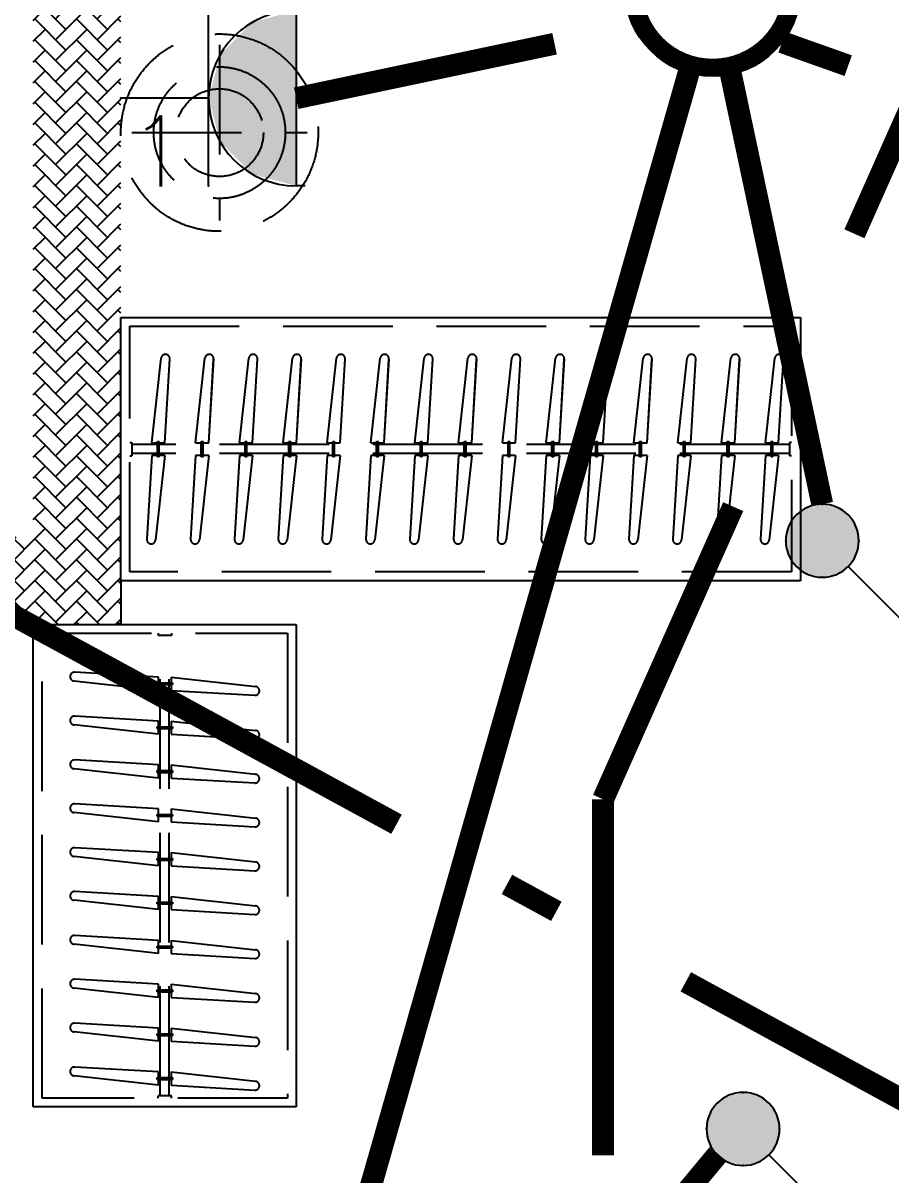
# Model space of a CAD drawing. Extents: x 2803505 to 5851001, y -1372902 to 24339.
# Drawn here: x 3426339 to 3428319, y -733078 to -730452 of the extents above; entities that cross this region are included whole.
import ezdxf
from ezdxf.enums import TextEntityAlignment as Align

# ---------------------------------------------------------------- set-up
doc = ezdxf.new("R2010")
doc.units = 0
doc.header["$LTSCALE"] = 1000
doc.header["$MEASUREMENT"] = 0
doc.linetypes.add('A户型$0$DASH', pattern=[0.35, 0.25, -0.1])
doc.linetypes.add('DASH', pattern=[0.35, 0.25, -0.1])
doc.layers.get('0').update_dxf_attribs({"linetype": 'CONTINUOUS'})
for name, color, linetype in [('!!电气', 1, 'CONTINUOUS'), ('5fur', 175, 'CONTINUOUS'), ('EQUIP-插座', 3, 'CONTINUOUS'), ('EQUIP-照明', 3, 'CONTINUOUS'), ('IP-bath&kitchen-JOHNSON', 4, 'CONTINUOUS'), ('LVTRY', 252, 'CONTINUOUS'), ('P-bath&kitchen-JOHNSON', 4, 'CONTINUOUS'), ('TEL_TEXT', 7, 'CONTINUOUS'), ('WIRE-照明', 2, 'CONTINUOUS'), ('保温', 6, 'CONTINUOUS')]:
    doc.layers.add(name, color=color, linetype=linetype)
doc.styles.add('_TEL_DIM', font='SIMPLEX', dxfattribs={"width": 0.8, "height": 3.5, "bigfont": 'HZTXT'})
doc.styles.get("Standard").update_dxf_attribs({"font": 'gbenor.shx', "bigfont": 'gbcbig.shx'})
pattern_1 = [(45, (-420616.58, -363823.725), (0, 47.4157523), [100.584, -33.528]), (135, (-420592.87, -363800.017), (3e-15, 47.4157523), [100.584, -33.528])]

# ---------------------------------------------------------------- blocks, each defined once
blk = doc.blocks.new('rrrrrrrrrrrra')
at = {"color": 8}
for p, q in [((252.6, 483.7), (-87.4, 483.7)), ((-112.4, 458.7), (-112.4, 324.3)), ((277.6, 324.3), (277.6, 458.7)), ((-112.4, 324.3), (-63.7, -103.4)), ((277.6, 324.3), (227.5, -115.6)), ((-59.1, 271.1), (224.3, 271.1)), ((-20.6, 232.4), (-34.2, 153.6)), ((185.8, 232.4), (-20.6, 232.4)), ((185.8, 232.4), (199.4, 153.6)), ((191.3, 200.5), (-26.1, 200.5))]:
    blk.add_line(p, q, dxfattribs=at)
for centre, radius, start, end in [((-87.4, 458.7), 25, 90, 180), ((252.6, 458.7), 25, 0, 90), ((-59.1, 324.3), 53.3, 180, 270), ((224.3, 324.3), 53.3, 270, 0), ((-322.6, 209.8), 293.8, 333.5369, 351.4828), ((487.8, 209.8), 293.8, 188.5172, 206.4631), ((149, -3.2), 224.1, 158.5202, 180), ((16.2, -3.2), 224.1, 0, 21.4798), ((83.8, -63.6), 152.8, 195.0773, 340.1181)]:
    blk.add_arc(centre, radius, start, end, dxfattribs=at)
blk = doc.blocks.new('A$C1E0F638F')
for points in [[(499.7, 435.1), (499.7, 85.1), (0, 85.1), (0, 435.1)], [(269.9, 30), (229.9, 30), (229.9, 195), (269.9, 195)], [(119.9, 0), (179.9, 0), (179.9, 60), (119.9, 60)], [(146.9, 55), (152.9, 55), (152.9, 5), (146.9, 5)], [(379.9, 0), (319.9, 0), (319.9, 60), (379.9, 60)], [(352.9, 55), (346.9, 55), (346.9, 5), (352.9, 5)], [(229.9, 30), (269.9, 30), (269.9, 10), (229.9, 10)]]:
    blk.add_lwpolyline(points, close=True)
blk.add_lwpolyline([(269.9, 60), (279.9, 60), (279.9, 0), (219.9, 0), (219.9, 60), (229.9, 60)])
blk.add_circle((249.9, 236.3), 26)
blk = doc.blocks.new('$lvtry$00000171')
for p, q in [((-74.2, 10.6), (-10.6, 74.2)), ((-69.8, -27.4), (27.4, 69.8)), ((-53, -53), (53, 53)), ((-27.4, -69.8), (69.8, 27.4)), ((10.6, -74.2), (74.2, -10.6))]:
    blk.add_line(p, q)
blk.add_circle((0, 0), 75)
blk.add_point((0, 0))
blk = doc.blocks.new('A$C5DCB2F21')
at = {"layer": 'IP-bath&kitchen-JOHNSON', "color": 8}
for p, q in [((73.6, 0), (-73.6, 0)), ((-10.5, -173.5), (-10.5, -49.3)), ((10.6, -173.5), (10.6, -49.3)), ((-68.3, -213.2), (-157.7, -275)), ((68.2, -213.2), (157.6, -275)), ((-0.1, -261.4), (-0.1, -424.7))]:
    blk.add_line(p, q, dxfattribs=at)
blk.add_lwpolyline([(73.6, 0), (73.6, -15.8), (-73.6, -15.8), (-73.6, 0)], dxfattribs=at)
for points in [[(-26.3, -30.7, -0.364142), (-37.8, -15.8, -0.020495)], [(26.3, -30.7, 0.364142), (37.8, -15.8, 0.020495)], [(-10.5, -49.4, 0.214893), (-26.3, -30.7, 7.649644)], [(10.6, -49.3, -0.21439), (26.3, -30.7, -7.649644)]]:
    blk.add_lwpolyline(points, format="xyb", dxfattribs=at)
blk.add_arc((0, -173.5), 10.5, 180, 0, dxfattribs=at)
for centre, major_axis, ratio, start_param, end_param in [((0, -181.3), (53.6, 0), 0.987577, 1.76809, 7.656688), ((0, -178.8), (-51, 0), 0.990052, -1.36297, 4.504563), ((0, -177.8), (-26.8, 0), 0.994812, -1.167677, 4.309269), ((-12.4, -164.7), (0, 1.43), 0.85, -1.570796, 4.712389), ((12.5, -164.7), (0, 1.43), 0.85, 4.712389, 10.995574), ((-12.4, -189.2), (0, 1.43), 0.85, 4.712389, 10.995574), ((12.5, -189.2), (0, 1.43), 0.85, 4.712389, 10.995574)]:
    blk.add_ellipse(centre, major_axis=major_axis, ratio=ratio, start_param=start_param, end_param=end_param, dxfattribs=at)
blk = doc.blocks.new('GDGDRGDGRD')
blk.add_hatch(color=252).paths.add_polyline_path([(491782.3, 524769), (491781.2, 524771.8), (491772.9, 524768.4), (491774, 524765.6)])
at = {"color": 252}
for p, q in [((491771.2, 524768.2), (491783, 524773.1)), ((491771.9, 524767.9), (491772.4, 524768.2)), ((491772, 524751.9), (491774.2, 524751.4)), ((491774.2, 524751.4), (491772.1, 524751.5)), ((491782.8, 524759.9), (491772.3, 524759.9)), ((491772.4, 524768.2), (491773.7, 524764.9)), ((491782.8, 524761.2), (491772.4, 524761.2)), ((491772.6, 524759.9), (491772.6, 524740.3)), ((491773.7, 524764.9), (491783, 524768.8)), ((491777.6, 524770.8), (491777.6, 524731.7)), ((491783.2, 524752), (491781, 524751.5)), ((491781, 524751.5), (491783.1, 524751.5)), ((491781.6, 524772), (491783.3, 524772.7)), ((491781.6, 524772), (491783, 524768.8)), ((491782.6, 524759.9), (491782.6, 524738.5))]:
    blk.add_line(p, q, dxfattribs=at)
for centre, radius, start, end in [((491783.7, 524755), 13.5, 155.1524, 208.9779), ((491771.6, 524767.3), 1, 111.5266, 175.7652), ((491791.1, 524766.6), 20.5, 177.9915, 196.9003), ((491772.1, 524767.5), 0.5, 112.733, 178.0542), ((491791.1, 524766.7), 19.5, 177.4658, 196.2484), ((491786.2, 524755.4), 14.6, 161.8973, 193.7147), ((491772.3, 524748.7), 0.5, 208.9779, 24.2283), ((491781.4, 524752.8), 9.42, 188.0154, 204.2283), ((491782.7, 524748.6), 0.5, 155.4186, 330.1502), ((491771.6, 524753.7), 11.7, 335.4186, 349.5177), ((491806.6, 524764.1), 24, 160.7609, 187.0487), ((491771.3, 524755.4), 12.4, 343.9451, 21.3478), ((491783.4, 524772), 1.17, 340.0401, 112.533), ((491771.5, 524755), 13.4, 330.1502, 25.0815), ((491783.5, 524772.2), 0.5, 340.7609, 112.533), ((491803.9, 524764.6), 20.6, 160.0401, 190.8473)]:
    blk.add_arc(centre, radius, start, end, dxfattribs=at)
blk.add_open_spline([(491772.6, 524740.3), (491773.5, 524739.5), (491775.3, 524737.9), (491778.5, 524741.7), (491781, 524739.7), (491782.6, 524738.5)], degree=3, knots=[0, 0, 0, 0, 3.066329, 6.218313, 11.124135, 11.124135, 11.124135, 11.124135])
at = {"layer": 'IP-bath&kitchen-JOHNSON', "color": 252}
for p, q in [((490532.6, 524228.1), (491882.6, 524228.1)), ((490532.6, 524193.1), (491182.6, 524193.1)), ((490532.6, 524183.1), (491182.6, 524183.1)), ((491182.6, 524183.1), (491182.6, 524193.1)), ((491882.6, 524183.1), (491782.6, 524183.1)), ((491782.6, 524173.1), (491782.6, 524183.1)), ((491882.6, 524173.1), (491782.6, 524173.1)), ((490532.6, 524148.1), (491882.6, 524148.1))]:
    blk.add_line(p, q, dxfattribs=at)
for points in [[(490532.6, 525048.5), (490532.6, 524148.1), (490282.6, 524148.1)], [(490482.6, 525048.5), (490482.6, 524248.1), (490282.6, 524248.1)]]:
    blk.add_lwpolyline(points, dxfattribs=at)
at = {"layer": 'LVTRY', "color": 252}
blk.add_lwpolyline([(490882.6, 522448.5), (490282.6, 522448.5), (490282.6, 523348.5), (490882.6, 523348.5)], close=True, dxfattribs=at)
at = {"layer": 'P-bath&kitchen-JOHNSON', "color": 252}
for p, q in [((491735.2, 524722.6), (491735.2, 524697.2)), ((491766.9, 524722.6), (491735.2, 524722.6)), ((491772.5, 524735.5), (491778.8, 524735.5)), ((491772.5, 524705.5), (491772.5, 524735.5)), ((491775.4, 524735.5), (491777.7, 524733.2)), ((491775.4, 524716.5), (491775.4, 524735.5)), ((491775.4, 524724.6), (491775.4, 524705.5)), ((491777.7, 524718), (491777.7, 524733.2)), ((491778.8, 524735.5), (491780.5, 524733.8)), ((491778.8, 524733.2), (491778.8, 524735.5)), ((491780.5, 524733.2), (491780.5, 524733.8)), ((491788.8, 524722.6), (491843.5, 524722.6)), ((491794.2, 524735.5), (491797.1, 524735.5)), ((491794.2, 524735.5), (491794.2, 524705.5)), ((491797.1, 524735.5), (491799.4, 524733.2)), ((491797.1, 524735.5), (491797.1, 524718.1)), ((491797.1, 524705.5), (491797.1, 524723)), ((491799.4, 524707.9), (491799.4, 524733.2)), ((491820.4, 524697.2), (491820.4, 524722.6)), ((491766.9, 524697.2), (491735.2, 524697.2)), ((491772.5, 524705.5), (491778.8, 524705.5)), ((491775.4, 524705.5), (491777.7, 524707.8)), ((491777.7, 524718), (491777.7, 524707.8)), ((491778.8, 524707.8), (491778.8, 524705.5)), ((491778.8, 524705.5), (491780.5, 524707.3)), ((491780.5, 524707.8), (491780.5, 524707.3)), ((491788.8, 524697.2), (491843.5, 524697.2)), ((491794.2, 524705.5), (491797.1, 524705.5)), ((491797.1, 524705.5), (491799.4, 524707.9)), ((491699.5, 524686.9), (491699.5, 524271.2)), ((491699.5, 524686.9), (491724.8, 524686.9)), ((491724.8, 524686.9), (491724.8, 524271.2)), ((491699.5, 524271.2), (491724.8, 524271.2)), ((491735.2, 524235.5), (491735.2, 524260.8)), ((491735.2, 524260.8), (491766.9, 524260.8)), ((491769.2, 524263.1), (491766.9, 524260.8)), ((491766.9, 524260.8), (491766.9, 524235.5)), ((491769.2, 524263.1), (491769.2, 524233.2)), ((491772, 524263.1), (491769.2, 524263.1)), ((491772, 524263.1), (491772, 524233.2)), ((491783.6, 524263.1), (491786.4, 524263.1)), ((491783.6, 524233.2), (491783.6, 524263.1)), ((491786.4, 524233.2), (491786.4, 524263.1)), ((491786.4, 524263.1), (491788.2, 524261.4)), ((491788.2, 524234.9), (491788.2, 524261.4)), ((491735.2, 524235.5), (491766.9, 524235.5)), ((491769.2, 524233.2), (491766.9, 524235.5)), ((491772, 524233.2), (491769.2, 524233.2)), ((491783.6, 524233.2), (491786.4, 524233.2))]:
    blk.add_line(p, q, dxfattribs=at)
blk.add_lwpolyline([(491782.6, 524173.1), (491782.6, 524759.9), (491772.6, 524759.9), (491772.6, 524173.2)], close=True, dxfattribs=at)
at = {"layer": 'P-bath&kitchen-JOHNSON', "color": 252, "linetype": 'DASH'}
blk.add_arc((491768.7, 524170.7), 586.2, 89.7967, 179.3922, dxfattribs=at)
at = {"layer": 'P-bath&kitchen-JOHNSON', "color": 252}
blk.add_arc((491834.9, 524709.9), 15.3, 304.053, 55.9616, dxfattribs=at)
for centre, major_axis, start_param, end_param in [((491735.2, 524686.9), (0, 10.4), 0, 1.570796), ((491735.2, 524271.2), (0, 35.7), 1.570796, 3.141593), ((491735.2, 524271.2), (0, 10.4), 1.570796, 3.141593)]:
    blk.add_ellipse(centre, major_axis=major_axis, ratio=1, start_param=start_param, end_param=end_param, dxfattribs=at)
at = {"layer": 'IP-bath&kitchen-JOHNSON', "color": 252, "rotation": 90.008488524447}
blk.add_blockref('A$C5DCB2F21', (490532.6, 524673.5), dxfattribs=at)
at = {"layer": 'LVTRY', "color": 252, "xscale": -0.6666666667107826, "yscale": 0.6666666667107826}
for p in [(490662.6, 524918.5), (490412.6, 524018.5)]:
    blk.add_blockref('$lvtry$00000171', p, dxfattribs=at)
at = {"layer": 'LVTRY', "color": 252, "extrusion": (0, 0, -1), "xscale": -1, "zscale": -1, "rotation": 270}
blk.add_blockref('rrrrrrrrrrrra', (-490766.3, 523665.7), dxfattribs=at)
at = {"layer": 'LVTRY', "color": 252, "xscale": -1, "rotation": 270}
blk.add_blockref('A$C1E0F638F', (490347.5, 522648.8), dxfattribs=at)
blk = doc.blocks.new('FGDGDGRDGRRD')
at = {"color": 252}
for p, q in [((421234.8, 367858.3), (421234.8, 368458.3)), ((421234.8, 368458.3), (422784.8, 368458.3)), ((421234.8, 367858.3), (421234.8, 368458.3)), ((421234.8, 368458.3), (422784.8, 368458.3)), ((422784.8, 368458.3), (422784.8, 367858.3)), ((422784.8, 368458.3), (422784.8, 368458.3)), ((422784.8, 368458.3), (422784.8, 367858.3)), ((422784.8, 368458.3), (422784.8, 368458.3)), ((422784.8, 367858.3), (421234.8, 367858.3)), ((422784.8, 367858.3), (421234.8, 367858.3)), ((421034.8, 366658.6), (421034.8, 367758.3)), ((421034.8, 367758.3), (421634.8, 367758.3)), ((421034.8, 366658.6), (421034.8, 367758.3)), ((421034.8, 367758.3), (421634.8, 367758.3)), ((421634.8, 367758.3), (421634.8, 366658.6)), ((421634.8, 367758.3), (421634.8, 366658.6)), ((421634.8, 366658.6), (421034.8, 366658.6)), ((421634.8, 366658.6), (421034.8, 366658.6)), ((421634.8, 366658.6), (421634.8, 366658.6)), ((421634.8, 366658.6), (421634.8, 366658.6))]:
    blk.add_line(p, q, dxfattribs=at)
at = {"layer": '5fur', "color": 252, "linetype": 'A户型$0$DASH'}
for p, q in [((421459.8, 369079.8, 0), (421459.8, 368679.8, 0)), ((421459.8, 369079.8, 0), (421459.8, 368679.8, 0)), ((421259.8, 368879.8, 0), (421659.8, 368879.8, 0)), ((421259.8, 368879.8, 0), (421659.8, 368879.8, 0)), ((421234.8, 367858.3), (421234.8, 368458.3)), ((421234.8, 368458.3), (422784.8, 368458.3)), ((421234.8, 367858.3), (421234.8, 368458.3)), ((421234.8, 368458.3), (422784.8, 368458.3)), ((421254.8, 367878.3), (421254.8, 368438.3)), ((421254.8, 368438.3), (422764.8, 368438.3)), ((421254.8, 367878.3), (421254.8, 368438.3)), ((421254.8, 368438.3), (422764.8, 368438.3)), ((422764.8, 368438.3), (422764.8, 367878.3)), ((422764.8, 368438.3), (422764.8, 367878.3)), ((422784.8, 368458.3), (422784.8, 367858.3)), ((422784.8, 368458.3), (422784.8, 367858.3)), ((421305.1, 368172.6), (421326.4, 368365.3)), ((421305.1, 368172.6), (421326.4, 368365.3)), ((421335.1, 368172.6), (421346.3, 368363.8)), ((421335.1, 368172.6), (421346.4, 368363.8)), ((421405.1, 368172.6), (421426.4, 368365.3)), ((421405.1, 368172.6), (421426.4, 368365.3)), ((421435.1, 368172.6), (421446.3, 368363.8)), ((421435.1, 368172.6), (421446.4, 368363.8)), ((421505.1, 368172.6), (421526.4, 368365.3)), ((421505.1, 368172.6), (421526.4, 368365.3)), ((421535.1, 368172.6), (421546.3, 368363.8)), ((421535.1, 368172.6), (421546.4, 368363.8)), ((421605.1, 368172.6), (421626.4, 368365.3)), ((421605.1, 368172.6), (421626.4, 368365.3)), ((421635.1, 368172.6), (421646.3, 368363.8)), ((421635.1, 368172.6), (421646.4, 368363.8)), ((421705.1, 368172.6), (421726.4, 368365.3)), ((421705.1, 368172.6), (421726.4, 368365.3)), ((421735.1, 368172.6), (421746.3, 368363.8)), ((421735.1, 368172.6), (421746.4, 368363.8)), ((421805.1, 368172.6), (421826.4, 368365.3)), ((421805.1, 368172.6), (421826.4, 368365.3)), ((421835.1, 368172.6), (421846.3, 368363.8)), ((421835.1, 368172.6), (421846.4, 368363.8)), ((421905.1, 368172.6), (421926.4, 368365.3)), ((421905.1, 368172.6), (421926.4, 368365.3)), ((421935.1, 368172.6), (421946.3, 368363.8)), ((421935.1, 368172.6), (421946.4, 368363.8)), ((422005.1, 368172.6), (422026.4, 368365.3)), ((422005.1, 368172.6), (422026.4, 368365.3)), ((422035.1, 368172.6), (422046.3, 368363.8)), ((422035.1, 368172.6), (422046.4, 368363.8)), ((422105.1, 368172.6), (422126.4, 368365.3)), ((422105.1, 368172.6), (422126.4, 368365.3)), ((422135.1, 368172.6), (422146.3, 368363.8)), ((422135.1, 368172.6), (422146.4, 368363.8)), ((422205.1, 368172.6), (422226.4, 368365.3)), ((422205.1, 368172.6), (422226.4, 368365.3)), ((422235.1, 368172.6), (422246.3, 368363.8)), ((422235.1, 368172.6), (422246.4, 368363.8)), ((422305.1, 368172.6), (422326.4, 368365.3)), ((422305.1, 368172.6), (422326.4, 368365.3)), ((422335.1, 368172.6), (422346.3, 368363.8)), ((422335.1, 368172.6), (422346.4, 368363.8)), ((422405.1, 368172.6), (422426.4, 368365.3)), ((422405.1, 368172.6), (422426.4, 368365.3)), ((422435.1, 368172.6), (422446.3, 368363.8)), ((422435.1, 368172.6), (422446.4, 368363.8)), ((422505.1, 368172.6), (422526.4, 368365.3)), ((422505.1, 368172.6), (422526.4, 368365.3)), ((422535.1, 368172.6), (422546.3, 368363.8)), ((422535.1, 368172.6), (422546.4, 368363.8)), ((422605.1, 368172.6), (422626.4, 368365.3)), ((422605.1, 368172.6), (422626.4, 368365.3)), ((422635.1, 368172.6), (422646.3, 368363.8)), ((422635.1, 368172.6), (422646.4, 368363.8)), ((422705.1, 368172.6), (422726.4, 368365.3)), ((422705.1, 368172.6), (422726.4, 368365.3)), ((422735.1, 368172.6), (422746.3, 368363.8)), ((422735.1, 368172.6), (422746.4, 368363.8)), ((421254.8, 368173.6), (421259.8, 368173.6)), ((421254.8, 368173.6), (421259.8, 368173.6)), ((421259.8, 368173.6), (421259.8, 368143.1)), ((421259.8, 368173.6), (421259.8, 368143.1)), ((421305.1, 368172.6), (421318.1, 368172.6)), ((421305.1, 368172.6), (421318.1, 368172.6)), ((421318.1, 368175.6), (421322.1, 368175.6)), ((421318.1, 368141), (421318.1, 368175.6)), ((421318.1, 368175.6), (421322.1, 368175.6)), ((421318.1, 368141), (421318.1, 368175.6)), ((421322.1, 368141), (421322.1, 368175.6)), ((421322.1, 368141), (421322.1, 368175.6)), ((421322.1, 368172.6), (421335.1, 368172.6)), ((421322.1, 368172.6), (421335.1, 368172.6)), ((421405.1, 368172.6), (421418.1, 368172.6)), ((421405.1, 368172.6), (421418.1, 368172.6)), ((421418.1, 368175.6), (421422.1, 368175.6)), ((421418.1, 368141), (421418.1, 368175.6)), ((421418.1, 368175.6), (421422.1, 368175.6)), ((421418.1, 368141), (421418.1, 368175.6)), ((421422.1, 368141), (421422.1, 368175.6)), ((421422.1, 368141), (421422.1, 368175.6)), ((421422.1, 368172.6), (421435.1, 368172.6)), ((421422.1, 368172.6), (421435.1, 368172.6)), ((421505.1, 368172.6), (421518.1, 368172.6)), ((421505.1, 368172.6), (421518.1, 368172.6)), ((421518.1, 368175.6), (421522.1, 368175.6)), ((421518.1, 368141), (421518.1, 368175.6)), ((421518.1, 368175.6), (421522.1, 368175.6)), ((421518.1, 368141), (421518.1, 368175.6)), ((421522.1, 368141), (421522.1, 368175.6)), ((421522.1, 368141), (421522.1, 368175.6)), ((421522.1, 368172.6), (421535.1, 368172.6)), ((421522.1, 368172.6), (421535.1, 368172.6)), ((421605.1, 368172.6), (421618.1, 368172.6)), ((421605.1, 368172.6), (421618.1, 368172.6)), ((421618.1, 368175.6), (421622.1, 368175.6)), ((421618.1, 368141), (421618.1, 368175.6)), ((421618.1, 368175.6), (421622.1, 368175.6)), ((421618.1, 368141), (421618.1, 368175.6)), ((421622.1, 368141), (421622.1, 368175.6)), ((421622.1, 368141), (421622.1, 368175.6)), ((421622.1, 368172.6), (421635.1, 368172.6)), ((421622.1, 368172.6), (421635.1, 368172.6)), ((421705.1, 368172.6), (421718.1, 368172.6)), ((421705.1, 368172.6), (421718.1, 368172.6)), ((421718.1, 368175.6), (421722.1, 368175.6)), ((421718.1, 368141), (421718.1, 368175.6)), ((421718.1, 368175.6), (421722.1, 368175.6)), ((421718.1, 368141), (421718.1, 368175.6)), ((421722.1, 368141), (421722.1, 368175.6)), ((421722.1, 368141), (421722.1, 368175.6)), ((421722.1, 368172.6), (421735.1, 368172.6)), ((421722.1, 368172.6), (421735.1, 368172.6)), ((421805.1, 368172.6), (421818.1, 368172.6)), ((421805.1, 368172.6), (421818.1, 368172.6)), ((421818.1, 368175.6), (421822.1, 368175.6)), ((421818.1, 368141), (421818.1, 368175.6)), ((421818.1, 368175.6), (421822.1, 368175.6)), ((421818.1, 368141), (421818.1, 368175.6)), ((421822.1, 368141), (421822.1, 368175.6)), ((421822.1, 368141), (421822.1, 368175.6)), ((421822.1, 368172.6), (421835.1, 368172.6)), ((421822.1, 368172.6), (421835.1, 368172.6)), ((421905.1, 368172.6), (421918.1, 368172.6)), ((421905.1, 368172.6), (421918.1, 368172.6)), ((421918.1, 368175.6), (421922.1, 368175.6)), ((421918.1, 368141), (421918.1, 368175.6)), ((421918.1, 368175.6), (421922.1, 368175.6)), ((421918.1, 368141), (421918.1, 368175.6)), ((421922.1, 368141), (421922.1, 368175.6)), ((421922.1, 368141), (421922.1, 368175.6)), ((421922.1, 368172.6), (421935.1, 368172.6)), ((421922.1, 368172.6), (421935.1, 368172.6)), ((422005.1, 368172.6), (422018.1, 368172.6)), ((422005.1, 368172.6), (422018.1, 368172.6)), ((422018.1, 368175.6), (422022.1, 368175.6)), ((422018.1, 368141), (422018.1, 368175.6)), ((422018.1, 368175.6), (422022.1, 368175.6)), ((422018.1, 368141), (422018.1, 368175.6)), ((422022.1, 368141), (422022.1, 368175.6)), ((422022.1, 368141), (422022.1, 368175.6)), ((422022.1, 368172.6), (422035.1, 368172.6)), ((422022.1, 368172.6), (422035.1, 368172.6)), ((422105.1, 368172.6), (422118.1, 368172.6)), ((422105.1, 368172.6), (422118.1, 368172.6)), ((422118.1, 368175.6), (422122.1, 368175.6)), ((422118.1, 368141), (422118.1, 368175.6)), ((422118.1, 368175.6), (422122.1, 368175.6)), ((422118.1, 368141), (422118.1, 368175.6)), ((422122.1, 368141), (422122.1, 368175.6)), ((422122.1, 368141), (422122.1, 368175.6)), ((422122.1, 368172.6), (422135.1, 368172.6)), ((422122.1, 368172.6), (422135.1, 368172.6)), ((422205.1, 368172.6), (422218.1, 368172.6)), ((422205.1, 368172.6), (422218.1, 368172.6)), ((422218.1, 368175.6), (422222.1, 368175.6)), ((422218.1, 368141), (422218.1, 368175.6)), ((422218.1, 368175.6), (422222.1, 368175.6)), ((422218.1, 368141), (422218.1, 368175.6)), ((422222.1, 368141), (422222.1, 368175.6)), ((422222.1, 368141), (422222.1, 368175.6)), ((422222.1, 368172.6), (422235.1, 368172.6)), ((422222.1, 368172.6), (422235.1, 368172.6)), ((422305.1, 368172.6), (422318.1, 368172.6)), ((422305.1, 368172.6), (422318.1, 368172.6)), ((422318.1, 368175.6), (422322.1, 368175.6)), ((422318.1, 368141), (422318.1, 368175.6)), ((422318.1, 368175.6), (422322.1, 368175.6)), ((422318.1, 368141), (422318.1, 368175.6)), ((422322.1, 368141), (422322.1, 368175.6)), ((422322.1, 368141), (422322.1, 368175.6)), ((422322.1, 368172.6), (422335.1, 368172.6)), ((422322.1, 368172.6), (422335.1, 368172.6)), ((422405.1, 368172.6), (422418.1, 368172.6)), ((422405.1, 368172.6), (422418.1, 368172.6)), ((422418.1, 368175.6), (422422.1, 368175.6)), ((422418.1, 368141), (422418.1, 368175.6)), ((422418.1, 368175.6), (422422.1, 368175.6)), ((422418.1, 368141), (422418.1, 368175.6)), ((422422.1, 368141), (422422.1, 368175.6)), ((422422.1, 368141), (422422.1, 368175.6)), ((422422.1, 368172.6), (422435.1, 368172.6)), ((422422.1, 368172.6), (422435.1, 368172.6)), ((422505.1, 368172.6), (422518.1, 368172.6)), ((422505.1, 368172.6), (422518.1, 368172.6)), ((422518.1, 368175.6), (422522.1, 368175.6)), ((422518.1, 368141), (422518.1, 368175.6)), ((422518.1, 368175.6), (422522.1, 368175.6)), ((422518.1, 368141), (422518.1, 368175.6)), ((422522.1, 368141), (422522.1, 368175.6)), ((422522.1, 368141), (422522.1, 368175.6)), ((422522.1, 368172.6), (422535.1, 368172.6)), ((422522.1, 368172.6), (422535.1, 368172.6)), ((422605.1, 368172.6), (422618.1, 368172.6)), ((422605.1, 368172.6), (422618.1, 368172.6)), ((422618.1, 368175.6), (422622.1, 368175.6)), ((422618.1, 368141), (422618.1, 368175.6)), ((422618.1, 368175.6), (422622.1, 368175.6)), ((422618.1, 368141), (422618.1, 368175.6)), ((422622.1, 368141), (422622.1, 368175.6)), ((422622.1, 368141), (422622.1, 368175.6)), ((422622.1, 368172.6), (422635.1, 368172.6)), ((422622.1, 368172.6), (422635.1, 368172.6)), ((422705.1, 368172.6), (422718.1, 368172.6)), ((422705.1, 368172.6), (422718.1, 368172.6)), ((422718.1, 368175.6), (422722.1, 368175.6)), ((422718.1, 368141), (422718.1, 368175.6)), ((422718.1, 368175.6), (422722.1, 368175.6)), ((422718.1, 368141), (422718.1, 368175.6)), ((422722.1, 368141), (422722.1, 368175.6)), ((422722.1, 368141), (422722.1, 368175.6)), ((422722.1, 368172.6), (422735.1, 368172.6)), ((422722.1, 368172.6), (422735.1, 368172.6)), ((422764.8, 368173.6), (422759.8, 368173.6)), ((422764.8, 368173.6), (422759.8, 368173.6)), ((422759.8, 368173.6), (422759.8, 368143.1)), ((422759.8, 368173.6), (422759.8, 368143.1)), ((422759.8, 368168.6), (421259.8, 368168.6)), ((422759.8, 368168.6), (421259.8, 368168.6)), ((422759.8, 368148.1), (421259.8, 368148.1)), ((422759.8, 368148.1), (421259.8, 368148.1)), ((421254.8, 368143.1), (421259.8, 368143.1)), ((421254.8, 368143.1), (421259.8, 368143.1)), ((421305.1, 368144), (421293.9, 367952.9)), ((421305.1, 368144), (421293.9, 367952.9)), ((421318.1, 368144), (421305.1, 368144)), ((421318.1, 368144), (421305.1, 368144)), ((421335.1, 368144), (421313.8, 367951.3)), ((421335.1, 368144), (421313.8, 367951.3)), ((421322.1, 368141), (421318.1, 368141)), ((421322.1, 368141), (421318.1, 368141)), ((421335.1, 368144), (421322.1, 368144)), ((421335.1, 368144), (421322.1, 368144)), ((421405.1, 368144), (421393.9, 367952.9)), ((421405.1, 368144), (421393.9, 367952.9)), ((421418.1, 368144), (421405.1, 368144)), ((421418.1, 368144), (421405.1, 368144)), ((421435.1, 368144), (421413.8, 367951.3)), ((421435.1, 368144), (421413.8, 367951.3)), ((421422.1, 368141), (421418.1, 368141)), ((421422.1, 368141), (421418.1, 368141)), ((421435.1, 368144), (421422.1, 368144)), ((421435.1, 368144), (421422.1, 368144)), ((421505.1, 368144), (421493.9, 367952.9)), ((421505.1, 368144), (421493.9, 367952.9)), ((421518.1, 368144), (421505.1, 368144)), ((421518.1, 368144), (421505.1, 368144)), ((421535.1, 368144), (421513.8, 367951.3)), ((421535.1, 368144), (421513.8, 367951.3)), ((421522.1, 368141), (421518.1, 368141)), ((421522.1, 368141), (421518.1, 368141)), ((421535.1, 368144), (421522.1, 368144)), ((421535.1, 368144), (421522.1, 368144)), ((421605.1, 368144), (421593.9, 367952.9)), ((421605.1, 368144), (421593.9, 367952.9)), ((421618.1, 368144), (421605.1, 368144)), ((421618.1, 368144), (421605.1, 368144)), ((421635.1, 368144), (421613.8, 367951.3)), ((421635.1, 368144), (421613.8, 367951.3)), ((421622.1, 368141), (421618.1, 368141)), ((421622.1, 368141), (421618.1, 368141)), ((421635.1, 368144), (421622.1, 368144)), ((421635.1, 368144), (421622.1, 368144)), ((421705.1, 368144), (421693.9, 367952.9)), ((421705.1, 368144), (421693.9, 367952.9)), ((421718.1, 368144), (421705.1, 368144)), ((421718.1, 368144), (421705.1, 368144)), ((421735.1, 368144), (421713.8, 367951.3)), ((421735.1, 368144), (421713.8, 367951.3)), ((421722.1, 368141), (421718.1, 368141)), ((421722.1, 368141), (421718.1, 368141)), ((421735.1, 368144), (421722.1, 368144)), ((421735.1, 368144), (421722.1, 368144)), ((421805.1, 368144), (421793.9, 367952.9)), ((421805.1, 368144), (421793.9, 367952.9)), ((421818.1, 368144), (421805.1, 368144)), ((421818.1, 368144), (421805.1, 368144)), ((421835.1, 368144), (421813.8, 367951.3)), ((421835.1, 368144), (421813.8, 367951.3)), ((421822.1, 368141), (421818.1, 368141)), ((421822.1, 368141), (421818.1, 368141)), ((421835.1, 368144), (421822.1, 368144)), ((421835.1, 368144), (421822.1, 368144)), ((421905.1, 368144), (421893.9, 367952.9)), ((421905.1, 368144), (421893.9, 367952.9)), ((421918.1, 368144), (421905.1, 368144)), ((421918.1, 368144), (421905.1, 368144)), ((421935.1, 368144), (421913.8, 367951.3)), ((421935.1, 368144), (421913.8, 367951.3)), ((421922.1, 368141), (421918.1, 368141)), ((421922.1, 368141), (421918.1, 368141)), ((421935.1, 368144), (421922.1, 368144)), ((421935.1, 368144), (421922.1, 368144)), ((422005.1, 368144), (421993.9, 367952.9)), ((422005.1, 368144), (421993.9, 367952.9)), ((422018.1, 368144), (422005.1, 368144)), ((422018.1, 368144), (422005.1, 368144)), ((422035.1, 368144), (422013.8, 367951.3)), ((422035.1, 368144), (422013.8, 367951.3)), ((422022.1, 368141), (422018.1, 368141)), ((422022.1, 368141), (422018.1, 368141)), ((422035.1, 368144), (422022.1, 368144)), ((422035.1, 368144), (422022.1, 368144)), ((422105.1, 368144), (422093.9, 367952.9)), ((422105.1, 368144), (422093.9, 367952.9)), ((422118.1, 368144), (422105.1, 368144)), ((422118.1, 368144), (422105.1, 368144)), ((422135.1, 368144), (422113.8, 367951.3)), ((422135.1, 368144), (422113.8, 367951.3)), ((422122.1, 368141), (422118.1, 368141)), ((422122.1, 368141), (422118.1, 368141)), ((422135.1, 368144), (422122.1, 368144)), ((422135.1, 368144), (422122.1, 368144)), ((422205.1, 368144), (422193.9, 367952.9)), ((422205.1, 368144), (422193.9, 367952.9)), ((422218.1, 368144), (422205.1, 368144)), ((422218.1, 368144), (422205.1, 368144)), ((422235.1, 368144), (422213.8, 367951.3)), ((422235.1, 368144), (422213.8, 367951.3)), ((422222.1, 368141), (422218.1, 368141)), ((422222.1, 368141), (422218.1, 368141)), ((422235.1, 368144), (422222.1, 368144)), ((422235.1, 368144), (422222.1, 368144)), ((422305.1, 368144), (422293.9, 367952.9)), ((422305.1, 368144), (422293.9, 367952.9)), ((422318.1, 368144), (422305.1, 368144)), ((422318.1, 368144), (422305.1, 368144)), ((422335.1, 368144), (422313.8, 367951.3)), ((422335.1, 368144), (422313.8, 367951.3)), ((422322.1, 368141), (422318.1, 368141)), ((422322.1, 368141), (422318.1, 368141)), ((422335.1, 368144), (422322.1, 368144)), ((422335.1, 368144), (422322.1, 368144)), ((422405.1, 368144), (422393.9, 367952.9)), ((422405.1, 368144), (422393.9, 367952.9)), ((422418.1, 368144), (422405.1, 368144)), ((422418.1, 368144), (422405.1, 368144)), ((422435.1, 368144), (422413.8, 367951.3)), ((422435.1, 368144), (422413.8, 367951.3)), ((422422.1, 368141), (422418.1, 368141)), ((422422.1, 368141), (422418.1, 368141)), ((422435.1, 368144), (422422.1, 368144)), ((422435.1, 368144), (422422.1, 368144)), ((422505.1, 368144), (422493.9, 367952.9)), ((422505.1, 368144), (422493.9, 367952.9)), ((422518.1, 368144), (422505.1, 368144)), ((422518.1, 368144), (422505.1, 368144)), ((422535.1, 368144), (422513.8, 367951.3)), ((422535.1, 368144), (422513.8, 367951.3)), ((422522.1, 368141), (422518.1, 368141)), ((422522.1, 368141), (422518.1, 368141)), ((422535.1, 368144), (422522.1, 368144)), ((422535.1, 368144), (422522.1, 368144)), ((422605.1, 368144), (422593.9, 367952.9)), ((422605.1, 368144), (422593.9, 367952.9)), ((422618.1, 368144), (422605.1, 368144)), ((422618.1, 368144), (422605.1, 368144)), ((422635.1, 368144), (422613.8, 367951.3)), ((422635.1, 368144), (422613.8, 367951.3)), ((422622.1, 368141), (422618.1, 368141)), ((422622.1, 368141), (422618.1, 368141)), ((422635.1, 368144), (422622.1, 368144)), ((422635.1, 368144), (422622.1, 368144)), ((422705.1, 368144), (422693.9, 367952.9)), ((422705.1, 368144), (422693.9, 367952.9)), ((422718.1, 368144), (422705.1, 368144)), ((422718.1, 368144), (422705.1, 368144)), ((422735.1, 368144), (422713.8, 367951.3)), ((422735.1, 368144), (422713.8, 367951.3)), ((422722.1, 368141), (422718.1, 368141)), ((422722.1, 368141), (422718.1, 368141)), ((422735.1, 368144), (422722.1, 368144)), ((422735.1, 368144), (422722.1, 368144)), ((422764.8, 368143.1), (422759.8, 368143.1)), ((422764.8, 368143.1), (422759.8, 368143.1)), ((422784.8, 367858.3), (421234.8, 367858.3)), ((422784.8, 367858.3), (421234.8, 367858.3)), ((422764.8, 367878.3), (421254.8, 367878.3)), ((422764.8, 367878.3), (421254.8, 367878.3)), ((421034.8, 366658.6), (421034.8, 367758.3)), ((421034.8, 367758.3), (421634.8, 367758.3)), ((421034.8, 366658.6), (421034.8, 367758.3)), ((421034.8, 367758.3), (421634.8, 367758.3)), ((421634.8, 367758.3), (421634.8, 366658.6)), ((421634.8, 367758.3), (421634.8, 366658.6)), ((421054.8, 366678.6), (421054.8, 367738.3)), ((421054.8, 367738.3), (421614.8, 367738.3)), ((421054.8, 366678.6), (421054.8, 367738.3)), ((421054.8, 367738.3), (421614.8, 367738.3)), ((421319.6, 367738.3), (421319.6, 367733.3)), ((421319.6, 367738.3), (421319.6, 367733.3)), ((421350.1, 367733.3), (421319.6, 367733.3)), ((421350.1, 367733.3), (421319.6, 367733.3)), ((421324.6, 366683.6), (421324.6, 367733.3)), ((421324.6, 366683.6), (421324.6, 367733.3)), ((421345.1, 366683.6), (421345.1, 367733.3)), ((421345.1, 366683.6), (421345.1, 367733.3)), ((421350.1, 367738.3), (421350.1, 367733.3)), ((421350.1, 367738.3), (421350.1, 367733.3)), ((421614.8, 367738.3), (421614.8, 366678.6)), ((421614.8, 367738.3), (421614.8, 366678.6)), ((421320.5, 367638.3), (421129.4, 367649.5)), ((421320.5, 367638.3), (421129.4, 367649.5)), ((421320.5, 367608.3), (421127.8, 367629.6)), ((421320.5, 367608.3), (421127.8, 367629.6)), ((421317.5, 367621.3), (421317.5, 367625.3)), ((421317.5, 367625.3), (421352.1, 367625.3)), ((421317.5, 367621.3), (421317.5, 367625.3)), ((421317.5, 367625.3), (421352.1, 367625.3)), ((421317.5, 367621.3), (421352.1, 367621.3)), ((421317.5, 367621.3), (421352.1, 367621.3)), ((421320.5, 367625.3), (421320.5, 367638.3)), ((421320.5, 367625.3), (421320.5, 367638.3)), ((421320.5, 367608.3), (421320.5, 367621.3)), ((421320.5, 367608.3), (421320.5, 367621.3)), ((421349.1, 367638.3), (421349.1, 367625.3)), ((421349.1, 367638.3), (421541.8, 367617)), ((421349.1, 367638.3), (421349.1, 367625.3)), ((421349.1, 367638.3), (421541.8, 367617)), ((421349.1, 367621.3), (421349.1, 367608.3)), ((421349.1, 367621.3), (421349.1, 367608.3)), ((421352.1, 367625.3), (421352.1, 367621.3)), ((421352.1, 367625.3), (421352.1, 367621.3)), ((421349.1, 367608.3), (421540.3, 367597.1)), ((421349.1, 367608.3), (421540.3, 367597.1)), ((421320.5, 367538.3), (421129.4, 367549.5)), ((421320.5, 367538.3), (421129.4, 367549.5)), ((421320.5, 367508.3), (421127.8, 367529.6)), ((421320.5, 367508.3), (421127.8, 367529.6)), ((421317.5, 367521.3), (421317.5, 367525.3)), ((421317.5, 367525.3), (421352.1, 367525.3)), ((421317.5, 367521.3), (421317.5, 367525.3)), ((421317.5, 367525.3), (421352.1, 367525.3)), ((421317.5, 367521.3), (421352.1, 367521.3)), ((421317.5, 367521.3), (421352.1, 367521.3)), ((421320.5, 367525.3), (421320.5, 367538.3)), ((421320.5, 367525.3), (421320.5, 367538.3)), ((421320.5, 367508.3), (421320.5, 367521.3)), ((421320.5, 367508.3), (421320.5, 367521.3)), ((421349.1, 367538.3), (421349.1, 367525.3)), ((421349.1, 367538.3), (421541.8, 367517)), ((421349.1, 367538.3), (421349.1, 367525.3)), ((421349.1, 367538.3), (421541.8, 367517)), ((421349.1, 367521.3), (421349.1, 367508.3)), ((421349.1, 367521.3), (421349.1, 367508.3)), ((421352.1, 367525.3), (421352.1, 367521.3)), ((421352.1, 367525.3), (421352.1, 367521.3)), ((421349.1, 367508.3), (421540.3, 367497.1)), ((421349.1, 367508.3), (421540.3, 367497.1)), ((421320.5, 367438.3), (421129.4, 367449.5)), ((421320.5, 367438.3), (421129.4, 367449.5)), ((421320.5, 367425.3), (421320.5, 367438.3)), ((421320.5, 367425.3), (421320.5, 367438.3)), ((421349.1, 367438.3), (421349.1, 367425.3)), ((421349.1, 367438.3), (421541.8, 367417)), ((421349.1, 367438.3), (421349.1, 367425.3)), ((421349.1, 367438.3), (421541.8, 367417)), ((421320.5, 367408.3), (421127.8, 367429.6)), ((421320.5, 367408.3), (421127.8, 367429.6)), ((421317.5, 367421.3), (421317.5, 367425.3)), ((421317.5, 367425.3), (421352.1, 367425.3)), ((421317.5, 367421.3), (421317.5, 367425.3)), ((421317.5, 367425.3), (421352.1, 367425.3)), ((421317.5, 367421.3), (421352.1, 367421.3)), ((421317.5, 367421.3), (421352.1, 367421.3)), ((421320.5, 367408.3), (421320.5, 367421.3)), ((421320.5, 367408.3), (421320.5, 367421.3)), ((421349.1, 367421.3), (421349.1, 367408.3)), ((421349.1, 367421.3), (421349.1, 367408.3)), ((421352.1, 367425.3), (421352.1, 367421.3)), ((421352.1, 367425.3), (421352.1, 367421.3)), ((421349.1, 367408.3), (421540.3, 367397.1)), ((421349.1, 367408.3), (421540.3, 367397.1)), ((421320.5, 367338.3), (421129.4, 367349.5)), ((421320.5, 367338.3), (421129.4, 367349.5)), ((421320.5, 367325.3), (421320.5, 367338.3)), ((421320.5, 367325.3), (421320.5, 367338.3)), ((421349.1, 367338.3), (421349.1, 367325.3)), ((421349.1, 367338.3), (421541.8, 367317)), ((421349.1, 367338.3), (421349.1, 367325.3)), ((421349.1, 367338.3), (421541.8, 367317)), ((421320.5, 367308.3), (421127.8, 367329.6)), ((421320.5, 367308.3), (421127.8, 367329.6)), ((421317.5, 367321.3), (421317.5, 367325.3)), ((421317.5, 367325.3), (421352.1, 367325.3)), ((421317.5, 367321.3), (421317.5, 367325.3)), ((421317.5, 367325.3), (421352.1, 367325.3)), ((421317.5, 367321.3), (421352.1, 367321.3)), ((421317.5, 367321.3), (421352.1, 367321.3)), ((421320.5, 367308.3), (421320.5, 367321.3)), ((421320.5, 367308.3), (421320.5, 367321.3)), ((421349.1, 367321.3), (421349.1, 367308.3)), ((421349.1, 367321.3), (421349.1, 367308.3)), ((421349.1, 367308.3), (421540.3, 367297.1)), ((421349.1, 367308.3), (421540.3, 367297.1)), ((421352.1, 367325.3), (421352.1, 367321.3)), ((421352.1, 367325.3), (421352.1, 367321.3)), ((421320.5, 367208.3), (421127.8, 367229.6)), ((421320.5, 367208.3), (421127.8, 367229.6)), ((421320.5, 367238.3), (421129.4, 367249.5)), ((421320.5, 367238.3), (421129.4, 367249.5)), ((421320.5, 367225.3), (421320.5, 367238.3)), ((421320.5, 367225.3), (421320.5, 367238.3)), ((421349.1, 367238.3), (421349.1, 367225.3)), ((421349.1, 367238.3), (421541.8, 367217)), ((421349.1, 367238.3), (421349.1, 367225.3)), ((421349.1, 367238.3), (421541.8, 367217)), ((421317.5, 367221.3), (421317.5, 367225.3)), ((421317.5, 367225.3), (421352.1, 367225.3)), ((421317.5, 367221.3), (421317.5, 367225.3)), ((421317.5, 367225.3), (421352.1, 367225.3)), ((421317.5, 367221.3), (421352.1, 367221.3)), ((421317.5, 367221.3), (421352.1, 367221.3)), ((421320.5, 367208.3), (421320.5, 367221.3)), ((421320.5, 367208.3), (421320.5, 367221.3)), ((421349.1, 367221.3), (421349.1, 367208.3)), ((421349.1, 367221.3), (421349.1, 367208.3)), ((421349.1, 367208.3), (421540.3, 367197.1)), ((421349.1, 367208.3), (421540.3, 367197.1)), ((421352.1, 367225.3), (421352.1, 367221.3)), ((421352.1, 367225.3), (421352.1, 367221.3)), ((421320.5, 367138.3), (421129.4, 367149.5)), ((421320.5, 367138.3), (421129.4, 367149.5)), ((421320.5, 367108.3), (421127.8, 367129.6)), ((421320.5, 367108.3), (421127.8, 367129.6)), ((421317.5, 367121.3), (421317.5, 367125.3)), ((421317.5, 367125.3), (421352.1, 367125.3)), ((421317.5, 367121.3), (421317.5, 367125.3)), ((421317.5, 367125.3), (421352.1, 367125.3)), ((421320.5, 367125.3), (421320.5, 367138.3)), ((421320.5, 367125.3), (421320.5, 367138.3)), ((421349.1, 367138.3), (421349.1, 367125.3)), ((421349.1, 367138.3), (421541.8, 367117)), ((421349.1, 367138.3), (421349.1, 367125.3)), ((421349.1, 367138.3), (421541.8, 367117)), ((421352.1, 367125.3), (421352.1, 367121.3)), ((421352.1, 367125.3), (421352.1, 367121.3)), ((421317.5, 367121.3), (421352.1, 367121.3)), ((421317.5, 367121.3), (421352.1, 367121.3)), ((421320.5, 367108.3), (421320.5, 367121.3)), ((421320.5, 367108.3), (421320.5, 367121.3)), ((421349.1, 367121.3), (421349.1, 367108.3)), ((421349.1, 367121.3), (421349.1, 367108.3)), ((421349.1, 367108.3), (421540.3, 367097.1)), ((421349.1, 367108.3), (421540.3, 367097.1)), ((421320.5, 367038.3), (421129.4, 367049.5)), ((421320.5, 367038.3), (421129.4, 367049.5)), ((421320.5, 367008.3), (421127.8, 367029.6)), ((421320.5, 367008.3), (421127.8, 367029.6)), ((421317.5, 367021.3), (421317.5, 367025.3)), ((421317.5, 367025.3), (421352.1, 367025.3)), ((421317.5, 367021.3), (421317.5, 367025.3)), ((421317.5, 367025.3), (421352.1, 367025.3)), ((421317.5, 367021.3), (421352.1, 367021.3)), ((421317.5, 367021.3), (421352.1, 367021.3)), ((421320.5, 367025.3), (421320.5, 367038.3)), ((421320.5, 367025.3), (421320.5, 367038.3)), ((421320.5, 367008.3), (421320.5, 367021.3)), ((421320.5, 367008.3), (421320.5, 367021.3)), ((421349.1, 367038.3), (421349.1, 367025.3)), ((421349.1, 367038.3), (421541.8, 367017)), ((421349.1, 367038.3), (421349.1, 367025.3)), ((421349.1, 367038.3), (421541.8, 367017)), ((421349.1, 367021.3), (421349.1, 367008.3)), ((421349.1, 367021.3), (421349.1, 367008.3)), ((421352.1, 367025.3), (421352.1, 367021.3)), ((421352.1, 367025.3), (421352.1, 367021.3)), ((421349.1, 367008.3), (421540.3, 366997.1)), ((421349.1, 367008.3), (421540.3, 366997.1)), ((421320.5, 366938.3), (421129.4, 366949.5)), ((421320.5, 366938.3), (421129.4, 366949.5)), ((421320.5, 366925.3), (421320.5, 366938.3)), ((421320.5, 366925.3), (421320.5, 366938.3)), ((421349.1, 366938.3), (421349.1, 366925.3)), ((421349.1, 366938.3), (421541.8, 366917)), ((421349.1, 366938.3), (421349.1, 366925.3)), ((421349.1, 366938.3), (421541.8, 366917)), ((421320.5, 366908.3), (421127.8, 366929.6)), ((421320.5, 366908.3), (421127.8, 366929.6)), ((421317.5, 366921.3), (421317.5, 366925.3)), ((421317.5, 366925.3), (421352.1, 366925.3)), ((421317.5, 366921.3), (421317.5, 366925.3)), ((421317.5, 366925.3), (421352.1, 366925.3)), ((421317.5, 366921.3), (421352.1, 366921.3)), ((421317.5, 366921.3), (421352.1, 366921.3)), ((421320.5, 366908.3), (421320.5, 366921.3)), ((421320.5, 366908.3), (421320.5, 366921.3)), ((421349.1, 366921.3), (421349.1, 366908.3)), ((421349.1, 366921.3), (421349.1, 366908.3)), ((421352.1, 366925.3), (421352.1, 366921.3)), ((421352.1, 366925.3), (421352.1, 366921.3)), ((421349.1, 366908.3), (421540.3, 366897.1)), ((421349.1, 366908.3), (421540.3, 366897.1)), ((421320.5, 366838.3), (421129.4, 366849.5)), ((421320.5, 366838.3), (421129.4, 366849.5)), ((421320.5, 366825.3), (421320.5, 366838.3)), ((421320.5, 366825.3), (421320.5, 366838.3)), ((421349.1, 366838.3), (421349.1, 366825.3)), ((421349.1, 366838.3), (421541.8, 366817)), ((421349.1, 366838.3), (421349.1, 366825.3)), ((421349.1, 366838.3), (421541.8, 366817)), ((421320.5, 366808.3), (421127.8, 366829.6)), ((421320.5, 366808.3), (421127.8, 366829.6)), ((421317.5, 366821.3), (421317.5, 366825.3)), ((421317.5, 366825.3), (421352.1, 366825.3)), ((421317.5, 366821.3), (421317.5, 366825.3)), ((421317.5, 366825.3), (421352.1, 366825.3)), ((421317.5, 366821.3), (421352.1, 366821.3)), ((421317.5, 366821.3), (421352.1, 366821.3)), ((421320.5, 366808.3), (421320.5, 366821.3)), ((421320.5, 366808.3), (421320.5, 366821.3)), ((421349.1, 366821.3), (421349.1, 366808.3)), ((421349.1, 366821.3), (421349.1, 366808.3)), ((421349.1, 366808.3), (421540.3, 366797.1)), ((421349.1, 366808.3), (421540.3, 366797.1)), ((421352.1, 366825.3), (421352.1, 366821.3)), ((421352.1, 366825.3), (421352.1, 366821.3)), ((421320.5, 366708.3), (421127.8, 366729.6)), ((421320.5, 366708.3), (421127.8, 366729.6)), ((421320.5, 366738.3), (421129.4, 366749.5)), ((421320.5, 366738.3), (421129.4, 366749.5)), ((421320.5, 366725.3), (421320.5, 366738.3)), ((421320.5, 366725.3), (421320.5, 366738.3)), ((421349.1, 366738.3), (421349.1, 366725.3)), ((421349.1, 366738.3), (421541.8, 366717)), ((421349.1, 366738.3), (421349.1, 366725.3)), ((421349.1, 366738.3), (421541.8, 366717)), ((421317.5, 366721.3), (421317.5, 366725.3)), ((421317.5, 366725.3), (421352.1, 366725.3)), ((421317.5, 366721.3), (421317.5, 366725.3)), ((421317.5, 366725.3), (421352.1, 366725.3)), ((421317.5, 366721.3), (421352.1, 366721.3)), ((421317.5, 366721.3), (421352.1, 366721.3)), ((421320.5, 366708.3), (421320.5, 366721.3)), ((421320.5, 366708.3), (421320.5, 366721.3)), ((421349.1, 366721.3), (421349.1, 366708.3)), ((421349.1, 366721.3), (421349.1, 366708.3)), ((421349.1, 366708.3), (421540.3, 366697.1)), ((421349.1, 366708.3), (421540.3, 366697.1)), ((421352.1, 366725.3), (421352.1, 366721.3)), ((421352.1, 366725.3), (421352.1, 366721.3)), ((421614.8, 366678.6), (421054.8, 366678.6)), ((421614.8, 366678.6), (421054.8, 366678.6)), ((421319.6, 366678.6), (421319.6, 366683.6)), ((421319.6, 366678.6), (421319.6, 366683.6)), ((421350.1, 366683.6), (421319.6, 366683.6)), ((421350.1, 366683.6), (421319.6, 366683.6)), ((421350.1, 366678.6), (421350.1, 366683.6)), ((421350.1, 366678.6), (421350.1, 366683.6)), ((421634.8, 366658.6), (421034.8, 366658.6)), ((421634.8, 366658.6), (421034.8, 366658.6))]:
    blk.add_line(p, q, dxfattribs=at)
for radius in [225, 225, 150, 150, 100, 100]:
    blk.add_circle((421459.8, 368879.8, 0), radius, dxfattribs=at)
for centre, start, end in [((421336.4, 368364.3), 356.9606, 174.2894), ((421336.4, 368364.3), 356.9606, 174.2894), ((421436.4, 368364.3), 356.9606, 174.2894), ((421436.4, 368364.3), 356.9606, 174.2894), ((421536.4, 368364.3), 356.9606, 174.2894), ((421536.4, 368364.3), 356.9606, 174.2894), ((421636.4, 368364.3), 356.9606, 174.2894), ((421636.4, 368364.3), 356.9606, 174.2894), ((421736.4, 368364.3), 356.9606, 174.2894), ((421736.4, 368364.3), 356.9606, 174.2894), ((421836.4, 368364.3), 356.9606, 174.2894), ((421836.4, 368364.3), 356.9606, 174.2894), ((421936.4, 368364.3), 356.9606, 174.2894), ((421936.4, 368364.3), 356.9606, 174.2894), ((422036.4, 368364.3), 356.9606, 174.2894), ((422036.4, 368364.3), 356.9606, 174.2894), ((422136.4, 368364.3), 356.9606, 174.2894), ((422136.4, 368364.3), 356.9606, 174.2894), ((422236.4, 368364.3), 356.9606, 174.2894), ((422236.4, 368364.3), 356.9606, 174.2894), ((422336.4, 368364.3), 356.9606, 174.2894), ((422336.4, 368364.3), 356.9606, 174.2894), ((422436.4, 368364.3), 356.9606, 174.2894), ((422436.4, 368364.3), 356.9606, 174.2894), ((422536.4, 368364.3), 356.9606, 174.2894), ((422536.4, 368364.3), 356.9606, 174.2894), ((422636.4, 368364.3), 356.9606, 174.2894), ((422636.4, 368364.3), 356.9606, 174.2894), ((422736.4, 368364.3), 356.9606, 174.2894), ((422736.4, 368364.3), 356.9606, 174.2894), ((421303.9, 367952.3), 176.9606, 354.2894), ((421303.9, 367952.3), 176.9606, 354.2894), ((421403.9, 367952.3), 176.9606, 354.2894), ((421403.9, 367952.3), 176.9606, 354.2894), ((421503.9, 367952.3), 176.9606, 354.2894), ((421503.9, 367952.3), 176.9606, 354.2894), ((421603.9, 367952.3), 176.9606, 354.2894), ((421603.9, 367952.3), 176.9606, 354.2894), ((421703.9, 367952.3), 176.9606, 354.2894), ((421703.9, 367952.3), 176.9606, 354.2894), ((421803.9, 367952.3), 176.9606, 354.2894), ((421803.9, 367952.3), 176.9606, 354.2894), ((421903.9, 367952.3), 176.9606, 354.2894), ((421903.9, 367952.3), 176.9606, 354.2894), ((422003.9, 367952.3), 176.9606, 354.2894), ((422003.9, 367952.3), 176.9606, 354.2894), ((422103.9, 367952.3), 176.9606, 354.2894), ((422103.9, 367952.3), 176.9606, 354.2894), ((422203.9, 367952.3), 176.9606, 354.2894), ((422203.9, 367952.3), 176.9606, 354.2894), ((422303.9, 367952.3), 176.9606, 354.2894), ((422303.9, 367952.3), 176.9606, 354.2894), ((422403.9, 367952.3), 176.9606, 354.2894), ((422403.9, 367952.3), 176.9606, 354.2894), ((422503.9, 367952.3), 176.9606, 354.2894), ((422503.9, 367952.3), 176.9606, 354.2894), ((422603.9, 367952.3), 176.9606, 354.2894), ((422603.9, 367952.3), 176.9606, 354.2894), ((422703.9, 367952.3), 176.9606, 354.2894), ((422703.9, 367952.3), 176.9606, 354.2894), ((421128.8, 367639.5), 86.9606, 264.2894), ((421128.8, 367639.5), 86.9606, 264.2894), ((421540.8, 367607), 266.9606, 84.2894), ((421540.8, 367607), 266.9606, 84.2894), ((421128.8, 367539.5), 86.9606, 264.2894), ((421128.8, 367539.5), 86.9606, 264.2894), ((421540.8, 367507), 266.9606, 84.2894), ((421540.8, 367507), 266.9606, 84.2894), ((421128.8, 367439.5), 86.9606, 264.2894), ((421128.8, 367439.5), 86.9606, 264.2894), ((421540.8, 367407), 266.9606, 84.2894), ((421540.8, 367407), 266.9606, 84.2894), ((421128.8, 367339.5), 86.9606, 264.2894), ((421128.8, 367339.5), 86.9606, 264.2894), ((421540.8, 367307), 266.9606, 84.2894), ((421540.8, 367307), 266.9606, 84.2894), ((421128.8, 367239.5), 86.9606, 264.2894), ((421128.8, 367239.5), 86.9606, 264.2894), ((421540.8, 367207), 266.9606, 84.2894), ((421540.8, 367207), 266.9606, 84.2894), ((421128.8, 367139.5), 86.9606, 264.2894), ((421128.8, 367139.5), 86.9606, 264.2894), ((421540.8, 367107), 266.9606, 84.2894), ((421540.8, 367107), 266.9606, 84.2894), ((421128.8, 367039.5), 86.9606, 264.2894), ((421128.8, 367039.5), 86.9606, 264.2894), ((421540.8, 367007), 266.9606, 84.2894), ((421540.8, 367007), 266.9606, 84.2894), ((421128.8, 366939.5), 86.9606, 264.2894), ((421128.8, 366939.5), 86.9606, 264.2894), ((421540.8, 366907), 266.9606, 84.2894), ((421540.8, 366907), 266.9606, 84.2894), ((421128.8, 366839.5), 86.9606, 264.2894), ((421128.8, 366839.5), 86.9606, 264.2894), ((421540.8, 366807), 266.9606, 84.2894), ((421540.8, 366807), 266.9606, 84.2894), ((421128.8, 366739.5), 86.9606, 264.2894), ((421128.8, 366739.5), 86.9606, 264.2894), ((421540.8, 366707), 266.9606, 84.2894), ((421540.8, 366707), 266.9606, 84.2894)]:
    blk.add_arc(centre, 10, start, end, dxfattribs=at)
blk = doc.blocks.new('A$C1C403CBE')
at = {"layer": '保温', "linetype": 'ByBlock', "ltscale": 10}
h = blk.add_hatch(dxfattribs=at)
h.set_pattern_fill('AR-HBONE', color=252, scale=55)
h.set_pattern_definition(pattern_1)
h.paths.add_polyline_path([(1900.1, 6200), (1900.1, 8350), (1700.1, 8350), (1700.1, 6200)])
h = blk.add_hatch(dxfattribs=at)
h.set_pattern_fill('AR-HBONE', color=252, scale=55)
h.set_pattern_definition(pattern_1)
h.paths.add_polyline_path([(1700.1, 6200), (1700.1, 6400), (1600.1, 6400), (1600.1, 6200)])
at = {"layer": '保温', "color": 252, "linetype": 'ByBlock', "ltscale": 10}
blk.add_line((1900.1, 6300), (1900.1, 6200), dxfattribs=at)
blk.add_blockref('FGDGDGRDGRRD', (-419334.8, -361558.3))
at = {"color": 252}
blk.add_blockref('GDGDRGDGRD', (-490182.5, -516048.5), dxfattribs=at)
blk = doc.blocks.new('$equip$00001150')
at = {"const_width": 0.1}
blk.add_lwpolyline([(-0.45, 0, 1), (0.45, 0, 1)], format="xyb", close=True, dxfattribs=at)
blk.add_circle((0, 0), 0.5)
at = {"flags": 9}
blk.add_attdef('A', (0, 0), '', height=0.00002, dxfattribs=at)
blk = doc.blocks.new('$equip$00001764')
for p, q in [((-0.5, 1.05), (-0.5, 1)), ((-0.5, 1), (0.5, 1)), ((0.5, 1.05), (0.5, 1)), ((0.5, 0.5), (-0.5, 0.5)), ((0, 0.5), (0, 0))]:
    blk.add_line(p, q)
blk.add_arc((0, 1), 0.5, 180, 0)
for p in [(-0.5, 0.5), (0.5, 0.5), (0, 0)]:
    blk.add_point(p)
for points in [[(0.433, 0.75), (-0.433, 0.75), (0.5, 1), (-0.5, 1)], [(0.25, 0.567), (-0.25, 0.567), (0.433, 0.75), (-0.433, 0.75)], [(0, 0.5), (0, 0.5), (0.25, 0.567), (-0.25, 0.567)]]:
    blk.add_solid(points)
at = {"color": 7, "style": '_TEL_DIM'}
blk.add_attdef('$TEXT$', text='', height=0.4, dxfattribs=at).set_placement((0.3031, 0.211), align=Align.MIDDLE_CENTER)
at = {"color": 7, "style": '_TEL_DIM', "flags": 1}
blk.add_attdef('A', text='', height=0.00002, dxfattribs=at).set_placement((0, 0), align=Align.MIDDLE_CENTER)
blk = doc.blocks.new('$equip$00001962')
for p, q in [((0.1473, 0.3556), (0.625, 0.8333)), ((0.625, 0.8333), (0.7664, 0.6919))]:
    blk.add_line(p, q)
blk.add_circle((0, 0.2083), 0.2083)
for p in [(0, 0.4167), (-0.2083, 0.2083), (0.2083, 0.2083), (0, 0)]:
    blk.add_point(p)
for points in [[(0, 0.4167), (0, 0.4167), (-0.1042, 0.3888), (0.1042, 0.3888)], [(-0.1042, 0.3888), (0.1042, 0.3888), (-0.1804, 0.3125), (0.1804, 0.3125)], [(-0.1804, 0.3125), (0.1804, 0.3125), (-0.2083, 0.2083), (0.2083, 0.2083)], [(-0.1804, 0.1042), (0.1804, 0.1042), (-0.2083, 0.2083), (0.2083, 0.2083)], [(-0.1042, 0.0279), (0.1042, 0.0279), (-0.1804, 0.1042), (0.1804, 0.1042)], [(0, 0), (0, 0), (-0.1042, 0.0279), (0.1042, 0.0279)]]:
    blk.add_solid(points)
at = {"layer": 'TEL_TEXT', "style": '_TEL_DIM', "flags": 1}
blk.add_attdef('A', text='', height=0.00002, dxfattribs=at).set_placement((0, 0), align=Align.MIDDLE_CENTER)

msp = doc.modelspace()

# ---------------------------------------------------------------- linework, layer by layer
at = {"layer": 'WIRE-照明', "linetype": 'Continuous', "const_width": 50}
for points in [[(3426962.1, -730622.9), (3427551.4, -730498.8)], [(3428235.5, -730932), (3428418.4, -730520.7)], [(3426809.2, -734234.5), (3427857.2, -730565.2)], [(3428162.1, -731548.5), (3427953.7, -730568.5)], [(3427190.9, -732278.1), (3425765.8, -731502.3)], [(3427662.1, -732221.3), (3427958.9, -731554.1)], [(3427662.1, -733032.7), (3427662.1, -732221.3)], [(3427555.5, -732476.7), (3427442.8, -732415.3)], [(3434410.7, -733026.9), (3428566.1, -733026.9), (3427850.8, -732637.4)], [(3427922.7, -733032), (3427462.1, -733586.3)], [(3427924.6, -733029.8), (3427922.7, -733032)]]:
    msp.add_lwpolyline(points, dxfattribs=at)
at = {"layer": 'WIRE-照明', "color": 2, "linetype": 'Continuous', "const_width": 50}
msp.add_lwpolyline([(3428070.4, -730495.2), (3428221.3, -730548.7)], dxfattribs=at)

# ---------------------------------------------------------------- block references
at = {"layer": '!!电气'}
msp.add_blockref('A$C1C403CBE', (3424662.1, -738022.9), dxfattribs=at)
at = {"layer": 'EQUIP-插座', "color": 4}
ref = msp.add_blockref('$equip$00001764', (3426562.1, -730622.9), dxfattribs=dict(at, xscale=400, yscale=400, zscale=400, rotation=270))
ref.add_attrib('$TEXT$', '1', dxfattribs={"layer": '0', "color": 7, "height": 160, "style": '_TEL_DIM'}).set_placement((3426646.5, -730744.1), align=Align.MIDDLE_CENTER)
at = {"layer": 'EQUIP-照明', "color": 2, "xscale": 400, "yscale": 400, "zscale": 400}
msp.add_blockref('$equip$00001150', (3427912.1, -730372.9), dxfattribs=at)
at = {"layer": 'EQUIP-照明', "color": 1, "xscale": -400, "yscale": 400, "zscale": 400, "rotation": 180}
for p in [(3428162.1, -731548.5), (3427981.5, -732889.5)]:
    msp.add_blockref('$equip$00001962', p, dxfattribs=at)

doc.saveas('drawing.dxf')
